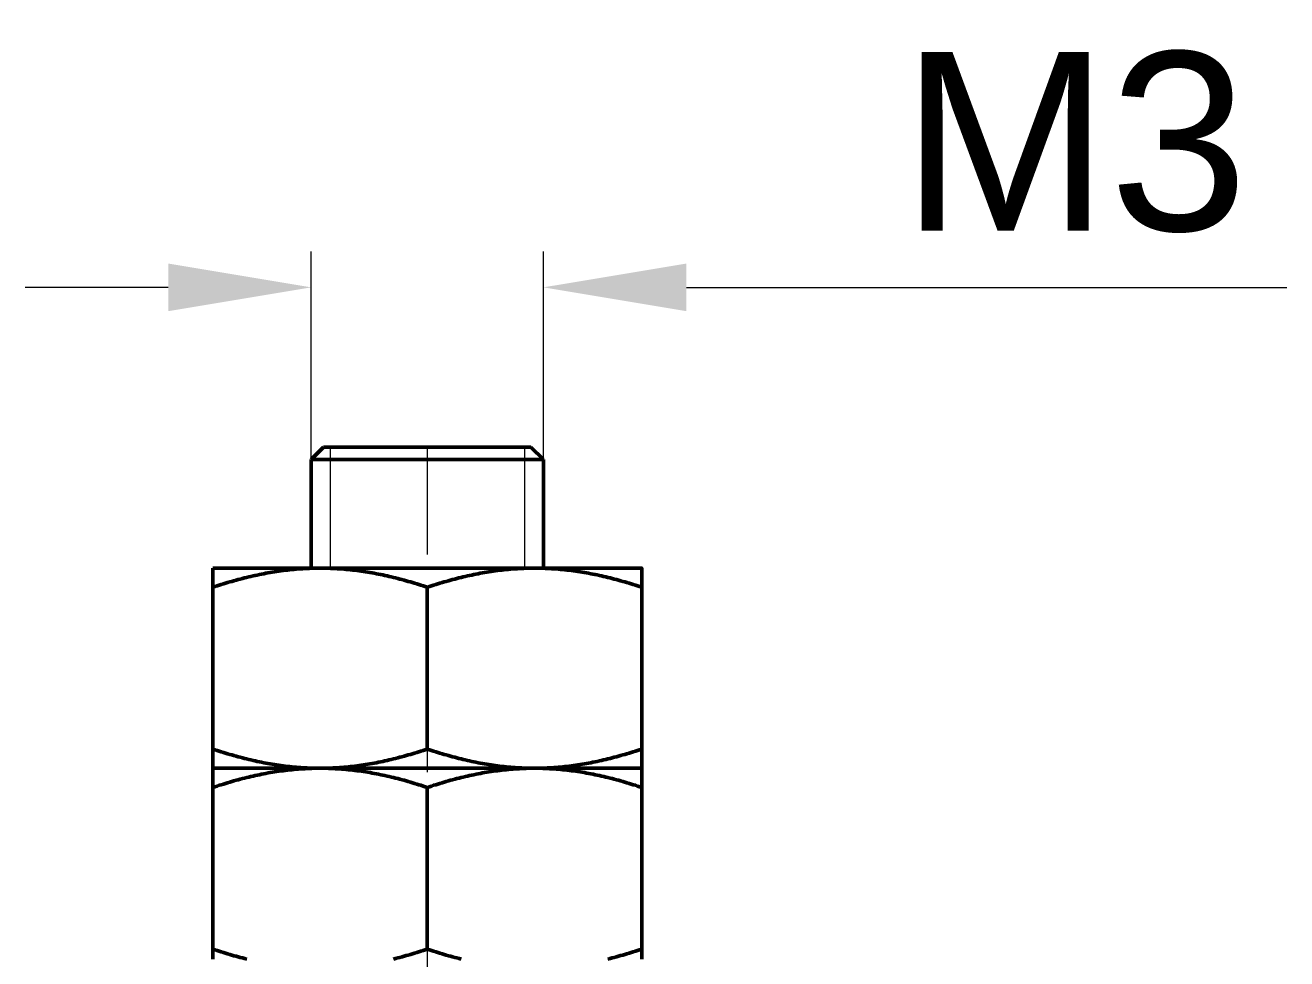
# Model space of a CAD drawing. Header units: inches. Extents: x -122986 to 27550, y -4965 to 6170.
# Drawn here: x 4420.14 to 4455.44, y 478.65 to 504.78 of the extents above; entities that cross this region are included whole.
import ezdxf

# ---------------------------------------------------------------- set-up
doc = ezdxf.new("R2010")
doc.units = ezdxf.units.IN
doc.header["$LTSCALE"] = 2
doc.header["$MEASUREMENT"] = 0
doc.linetypes.add('DASHDOT', pattern=[1, 0.5, -0.25, 0, -0.25])
for name, color, linetype, lineweight in [('1 Kich Thước', 7, 'Continuous', 15), ('1 mãnh', 7, 'Continuous', 5), ('1 Đường Tâm', 50, 'DASHDOT', 9), ('1 Đậm', 7, 'Continuous', 50)]:
    doc.layers.add(name, color=color, linetype=linetype, lineweight=lineweight)
doc.styles.add('tinh', font='arial.ttf')
doc.dimstyles.new('Tịnh', dxfattribs={"dimtxt": 0.3, "dimasz": 1.5, "dimexe": 1, "dimexo": 0.0625, "dimgap": 0.4, "dimtad": 1, "dimtoh": 1, "dimzin": 0, "dimdsep": 46, "dimtxsty": 'tinh', "dimcen": 0.09, "dimclrd": 256, "dimclre": 256, "dimclrt": 4, "dimadec": 0, "dimazin": 0, "dimtfac": 1, "dimtofl": 0, "dimtmove": 0, "dimatfit": 3, "dimfxl": 1, "dimtfillclr": 4, "dimtolj": 1, "dimtzin": 0, "dimlwd": -1, "dimlwe": -1, "dimarcsym": 0})

# ---------------------------------------------------------------- blocks, each defined once
blk = doc.blocks.new('*D291')
at = {"layer": '1 Kich Thước', "ltscale": 15, "transparency": 16777216}
for p, q in [((4428.138, 492.685), (4428.138, 498.444)), ((4434.638, 492.685), (4434.638, 498.444)), ((4424.138, 497.444), (4420.138, 497.444)), ((4438.638, 497.444), (4455.437, 497.444))]:
    blk.add_line(p, q, dxfattribs=at)
for points in [[(4424.138, 498.11), (4424.138, 496.777), (4428.138, 497.444)], [(4438.638, 498.11), (4438.638, 496.777), (4434.638, 497.444)]]:
    blk.add_solid(points, dxfattribs=at)
at = {"layer": 'Defpoints', "color": 0, "ltscale": 15, "transparency": 16777216}
for p in [(4434.638, 497.444), (4428.138, 492.622), (4434.638, 492.622)]:
    blk.add_point(p, dxfattribs=at)
at = {"layer": '1 Kich Thước', "color": 4, "ltscale": 15, "transparency": 16777216, "insert": (4449.503, 501.498), "char_height": 5, "attachment_point": 5, "style": 'tinh'}
blk.add_mtext('\\A1;M3', dxfattribs=at)

msp = doc.modelspace()

# ---------------------------------------------------------------- linework, layer by layer
at = {"layer": '1 mãnh', "lineweight": 13}
for p, q in [((4428.667, 492.972), (4428.667, 489.602)), ((4434.108, 492.972), (4434.108, 489.602))]:
    msp.add_line(p, q, dxfattribs=at)
at = {"layer": '1 Đường Tâm', "lineweight": 9, "ltscale": 3}
msp.add_line((4431.388, 492.972), (4431.388, 436.452), dxfattribs=at)
at = {"layer": '1 Đậm', "lineweight": 50}
for p, q in [((4428.488, 492.972), (4428.138, 492.622)), ((4428.488, 492.972), (4434.288, 492.972)), ((4434.638, 492.622), (4434.288, 492.972)), ((4434.638, 492.622), (4428.138, 492.622)), ((4428.138, 492.622), (4428.138, 489.586)), ((4434.638, 489.586), (4434.638, 492.622)), ((4425.388, 489.05), (4425.388, 484.522)), ((4437.388, 489.05), (4437.388, 484.522)), ((4425.388, 483.45), (4425.388, 478.922)), ((4425.388, 483.45), (4425.388, 478.922)), ((4437.388, 483.45), (4437.388, 478.922)), ((4437.388, 483.45), (4437.388, 478.922))]:
    msp.add_line(p, q, dxfattribs=at)
for points in [[(4431.388, 484.522), (4431.388, 489.05), (4431.329, 489.07), (4431.27, 489.089), (4431.211, 489.108), (4431.152, 489.126), (4431.093, 489.145), (4431.034, 489.163), (4430.974, 489.181), (4430.915, 489.198), (4430.856, 489.215), (4430.797, 489.232), (4430.738, 489.248), (4430.678, 489.264), (4430.619, 489.28), (4430.559, 489.296), (4430.5, 489.311), (4430.44, 489.326), (4430.381, 489.34), (4430.321, 489.354), (4430.262, 489.368), (4430.202, 489.381), (4430.142, 489.394), (4430.083, 489.406), (4430.023, 489.419), (4429.963, 489.43), (4429.903, 489.442), (4429.843, 489.453), (4429.783, 489.463), (4429.723, 489.474), (4429.663, 489.483), (4429.603, 489.493), (4429.542, 489.502), (4429.482, 489.51), (4429.422, 489.518), (4429.361, 489.526), (4429.301, 489.533), (4429.24, 489.54), (4429.18, 489.546), (4429.119, 489.552), (4429.059, 489.557), (4428.998, 489.562), (4428.937, 489.567), (4428.876, 489.571), (4428.815, 489.574), (4428.754, 489.577), (4428.693, 489.58), (4428.632, 489.582), (4428.571, 489.584), (4428.51, 489.585), (4428.449, 489.586), (4428.388, 489.586), (4428.326, 489.586), (4428.265, 489.585), (4428.204, 489.584), (4428.143, 489.582), (4428.081, 489.58), (4428.02, 489.577), (4427.959, 489.574), (4427.898, 489.571), (4427.837, 489.567), (4427.776, 489.562), (4427.715, 489.557), (4427.655, 489.552), (4427.594, 489.546), (4427.533, 489.54), (4427.473, 489.533), (4427.412, 489.526), (4427.352, 489.518), (4427.291, 489.51), (4427.231, 489.501), (4427.171, 489.492), (4427.11, 489.483), (4427.05, 489.473), (4426.99, 489.463), (4426.93, 489.452), (4426.87, 489.441), (4426.81, 489.43), (4426.75, 489.418), (4426.691, 489.406), (4426.631, 489.393), (4426.571, 489.381), (4426.512, 489.367), (4426.452, 489.354), (4426.392, 489.34), (4426.333, 489.325), (4426.274, 489.31), (4426.214, 489.295), (4426.155, 489.28), (4426.096, 489.264), (4426.036, 489.248), (4425.977, 489.232), (4425.918, 489.215), (4425.859, 489.198), (4425.8, 489.18), (4425.741, 489.163), (4425.682, 489.145), (4425.623, 489.126), (4425.564, 489.108), (4425.505, 489.089), (4425.446, 489.07), (4425.388, 489.05), (4425.388, 489.07), (4425.388, 489.089), (4425.388, 489.107), (4425.388, 489.126), (4425.388, 489.144), (4425.388, 489.162), (4425.388, 489.18), (4425.388, 489.197), (4425.388, 489.215), (4425.388, 489.231), (4425.388, 489.248), (4425.388, 489.264), (4425.388, 489.28), (4425.388, 489.296), (4425.388, 489.311), (4425.388, 489.326), (4425.388, 489.34), (4425.388, 489.354), (4425.388, 489.368), (4425.388, 489.381), (4425.388, 489.394), (4425.388, 489.407), (4425.388, 489.419), (4425.388, 489.431), (4425.388, 489.442), (4425.388, 489.453), (4425.388, 489.464), (4425.388, 489.474), (4425.388, 489.484), (4425.388, 489.493), (4425.388, 489.502), (4425.388, 489.51), (4425.388, 489.518), (4425.388, 489.526), (4425.388, 489.533), (4425.388, 489.54), (4425.388, 489.546), (4425.388, 489.552), (4425.388, 489.557), (4425.388, 489.562), (4425.388, 489.567), (4425.388, 489.571), (4425.388, 489.574), (4425.388, 489.577), (4425.388, 489.58), (4425.388, 489.582), (4425.388, 489.584), (4425.388, 489.585), (4425.388, 489.586), (4425.388, 489.586)], [(4425.388, 489.586), (4428.388, 489.586), (4434.388, 489.586), (4437.388, 489.586)], [(4437.388, 489.586), (4437.388, 489.586), (4437.388, 489.585), (4437.388, 489.584), (4437.388, 489.582), (4437.388, 489.58), (4437.388, 489.578), (4437.388, 489.575), (4437.388, 489.571), (4437.388, 489.567), (4437.388, 489.563), (4437.388, 489.558), (4437.388, 489.552), (4437.388, 489.546), (4437.388, 489.54), (4437.388, 489.533), (4437.388, 489.526), (4437.388, 489.519), (4437.388, 489.511), (4437.388, 489.502), (4437.388, 489.493), (4437.388, 489.484), (4437.388, 489.474), (4437.388, 489.464), (4437.388, 489.453), (4437.388, 489.443), (4437.388, 489.431), (4437.388, 489.419), (4437.388, 489.407), (4437.388, 489.395), (4437.388, 489.382), (4437.388, 489.368), (4437.388, 489.354), (4437.388, 489.34), (4437.388, 489.326), (4437.388, 489.311), (4437.388, 489.296), (4437.388, 489.28), (4437.388, 489.264), (4437.388, 489.248), (4437.388, 489.232), (4437.388, 489.215), (4437.388, 489.198), (4437.388, 489.18), (4437.388, 489.162), (4437.388, 489.144), (4437.388, 489.126), (4437.388, 489.108), (4437.388, 489.089), (4437.388, 489.07), (4437.388, 489.05), (4437.329, 489.07), (4437.27, 489.089), (4437.211, 489.108), (4437.152, 489.126), (4437.093, 489.145), (4437.034, 489.163), (4436.974, 489.181), (4436.915, 489.198), (4436.856, 489.215), (4436.797, 489.232), (4436.738, 489.248), (4436.678, 489.264), (4436.619, 489.28), (4436.559, 489.296), (4436.5, 489.311), (4436.44, 489.326), (4436.381, 489.34), (4436.321, 489.354), (4436.262, 489.368), (4436.202, 489.381), (4436.142, 489.394), (4436.083, 489.406), (4436.023, 489.419), (4435.963, 489.43), (4435.903, 489.442), (4435.843, 489.453), (4435.783, 489.463), (4435.723, 489.474), (4435.663, 489.483), (4435.603, 489.493), (4435.542, 489.502), (4435.482, 489.51), (4435.422, 489.518), (4435.361, 489.526), (4435.301, 489.533), (4435.24, 489.54), (4435.18, 489.546), (4435.119, 489.552), (4435.059, 489.557), (4434.998, 489.562), (4434.937, 489.567), (4434.876, 489.571), (4434.815, 489.574), (4434.754, 489.577), (4434.693, 489.58), (4434.632, 489.582), (4434.571, 489.584), (4434.51, 489.585), (4434.449, 489.586), (4434.388, 489.586), (4434.326, 489.586), (4434.265, 489.585), (4434.204, 489.584), (4434.143, 489.582), (4434.081, 489.58), (4434.02, 489.577), (4433.959, 489.574), (4433.898, 489.571), (4433.837, 489.567), (4433.776, 489.562), (4433.715, 489.557), (4433.655, 489.552), (4433.594, 489.546), (4433.533, 489.54), (4433.473, 489.533), (4433.412, 489.526), (4433.352, 489.518), (4433.291, 489.51), (4433.231, 489.501), (4433.171, 489.492), (4433.11, 489.483), (4433.05, 489.473), (4432.99, 489.463), (4432.93, 489.452), (4432.87, 489.441), (4432.81, 489.43), (4432.75, 489.418), (4432.691, 489.406), (4432.631, 489.393), (4432.571, 489.381), (4432.512, 489.367), (4432.452, 489.354), (4432.392, 489.34), (4432.333, 489.325), (4432.274, 489.31), (4432.214, 489.295), (4432.155, 489.28), (4432.096, 489.264), (4432.036, 489.248), (4431.977, 489.232), (4431.918, 489.215), (4431.859, 489.198), (4431.8, 489.18), (4431.741, 489.163), (4431.682, 489.145), (4431.623, 489.126), (4431.564, 489.108), (4431.505, 489.089), (4431.446, 489.07), (4431.388, 489.05)], [(4425.388, 483.986), (4428.388, 483.986), (4434.388, 483.986), (4434.326, 483.986), (4434.265, 483.987), (4434.204, 483.988), (4434.143, 483.99), (4434.081, 483.992), (4434.02, 483.995), (4433.959, 483.998), (4433.898, 484.001), (4433.837, 484.005), (4433.776, 484.01), (4433.715, 484.015), (4433.655, 484.02), (4433.594, 484.026), (4433.533, 484.033), (4433.473, 484.039), (4433.412, 484.047), (4433.352, 484.054), (4433.291, 484.062), (4433.231, 484.071), (4433.171, 484.08), (4433.11, 484.089), (4433.05, 484.099), (4432.99, 484.109), (4432.93, 484.12), (4432.87, 484.131), (4432.81, 484.142), (4432.75, 484.154), (4432.691, 484.166), (4432.631, 484.179), (4432.571, 484.192), (4432.512, 484.205), (4432.452, 484.219), (4432.392, 484.233), (4432.333, 484.247), (4432.274, 484.262), (4432.214, 484.277), (4432.155, 484.292), (4432.096, 484.308), (4432.036, 484.324), (4431.977, 484.341), (4431.918, 484.357), (4431.859, 484.374), (4431.8, 484.392), (4431.741, 484.41), (4431.682, 484.428), (4431.623, 484.446), (4431.564, 484.464), (4431.505, 484.483), (4431.446, 484.503), (4431.388, 484.522), (4431.329, 484.502), (4431.27, 484.483), (4431.211, 484.464), (4431.152, 484.446), (4431.093, 484.427), (4431.034, 484.409), (4430.974, 484.392), (4430.915, 484.374), (4430.856, 484.357), (4430.797, 484.34), (4430.738, 484.324), (4430.678, 484.308), (4430.619, 484.292), (4430.559, 484.277), (4430.5, 484.261), (4430.44, 484.247), (4430.381, 484.232), (4430.321, 484.218), (4430.262, 484.205), (4430.202, 484.191), (4430.142, 484.178), (4430.083, 484.166), (4430.023, 484.154), (4429.963, 484.142), (4429.903, 484.13), (4429.843, 484.119), (4429.783, 484.109), (4429.723, 484.099), (4429.663, 484.089), (4429.603, 484.08), (4429.542, 484.071), (4429.482, 484.062), (4429.422, 484.054), (4429.361, 484.046), (4429.301, 484.039), (4429.24, 484.032), (4429.18, 484.026), (4429.119, 484.02), (4429.059, 484.015), (4428.998, 484.01), (4428.937, 484.005), (4428.876, 484.001), (4428.815, 483.998), (4428.754, 483.995), (4428.693, 483.992), (4428.632, 483.99), (4428.571, 483.988), (4428.51, 483.987), (4428.449, 483.986), (4428.388, 483.986), (4428.326, 483.986), (4428.265, 483.987), (4428.204, 483.988), (4428.143, 483.99), (4428.081, 483.992), (4428.02, 483.995), (4427.959, 483.998), (4427.898, 484.001), (4427.837, 484.005), (4427.776, 484.01), (4427.715, 484.015), (4427.655, 484.02), (4427.594, 484.026), (4427.533, 484.033), (4427.473, 484.039), (4427.412, 484.047), (4427.352, 484.054), (4427.291, 484.062), (4427.231, 484.071), (4427.171, 484.08), (4427.11, 484.089), (4427.05, 484.099), (4426.99, 484.109), (4426.93, 484.12), (4426.87, 484.131), (4426.81, 484.142), (4426.75, 484.154), (4426.691, 484.166), (4426.631, 484.179), (4426.571, 484.192), (4426.512, 484.205), (4426.452, 484.219), (4426.392, 484.233), (4426.333, 484.247), (4426.274, 484.262), (4426.214, 484.277), (4426.155, 484.292), (4426.096, 484.308), (4426.036, 484.324), (4425.977, 484.341), (4425.918, 484.357), (4425.859, 484.374), (4425.8, 484.392), (4425.741, 484.41), (4425.682, 484.428), (4425.623, 484.446), (4425.564, 484.464), (4425.505, 484.483), (4425.446, 484.503), (4425.388, 484.522), (4425.388, 484.503), (4425.388, 484.484), (4425.388, 484.465), (4425.388, 484.446), (4425.388, 484.428), (4425.388, 484.41), (4425.388, 484.392), (4425.388, 484.375), (4425.388, 484.358), (4425.388, 484.341), (4425.388, 484.324), (4425.388, 484.308), (4425.388, 484.292), (4425.388, 484.277), (4425.388, 484.261), (4425.388, 484.247), (4425.388, 484.232), (4425.388, 484.218), (4425.388, 484.204), (4425.388, 484.191), (4425.388, 484.178), (4425.388, 484.165), (4425.388, 484.153), (4425.388, 484.141), (4425.388, 484.13), (4425.388, 484.119), (4425.388, 484.109), (4425.388, 484.098), (4425.388, 484.089), (4425.388, 484.079), (4425.388, 484.07), (4425.388, 484.062), (4425.388, 484.054), (4425.388, 484.046), (4425.388, 484.039), (4425.388, 484.032), (4425.388, 484.026), (4425.388, 484.02), (4425.388, 484.015), (4425.388, 484.01), (4425.388, 484.005), (4425.388, 484.001), (4425.388, 483.998), (4425.388, 483.995), (4425.388, 483.992), (4425.388, 483.99), (4425.388, 483.988), (4425.388, 483.987), (4425.388, 483.986), (4425.388, 483.986)], [(4437.388, 483.986), (4437.388, 483.986), (4437.388, 483.987), (4437.388, 483.988), (4437.388, 483.99), (4437.388, 483.992), (4437.388, 483.995), (4437.388, 483.998), (4437.388, 484.001), (4437.388, 484.005), (4437.388, 484.01), (4437.388, 484.015), (4437.388, 484.02), (4437.388, 484.026), (4437.388, 484.032), (4437.388, 484.039), (4437.388, 484.046), (4437.388, 484.053), (4437.388, 484.062), (4437.388, 484.07), (4437.388, 484.079), (4437.388, 484.088), (4437.388, 484.098), (4437.388, 484.108), (4437.388, 484.119), (4437.388, 484.13), (4437.388, 484.141), (4437.388, 484.153), (4437.388, 484.165), (4437.388, 484.178), (4437.388, 484.191), (4437.388, 484.204), (4437.388, 484.218), (4437.388, 484.232), (4437.388, 484.246), (4437.388, 484.261), (4437.388, 484.276), (4437.388, 484.292), (4437.388, 484.308), (4437.388, 484.324), (4437.388, 484.341), (4437.388, 484.357), (4437.388, 484.374), (4437.388, 484.392), (4437.388, 484.41), (4437.388, 484.428), (4437.388, 484.446), (4437.388, 484.465), (4437.388, 484.483), (4437.388, 484.503), (4437.388, 484.522), (4437.329, 484.502), (4437.27, 484.483), (4437.211, 484.464), (4437.152, 484.446), (4437.093, 484.427), (4437.034, 484.409), (4436.974, 484.392), (4436.915, 484.374), (4436.856, 484.357), (4436.797, 484.34), (4436.738, 484.324), (4436.678, 484.308), (4436.619, 484.292), (4436.559, 484.277), (4436.5, 484.261), (4436.44, 484.247), (4436.381, 484.232), (4436.321, 484.218), (4436.262, 484.205), (4436.202, 484.191), (4436.142, 484.178), (4436.083, 484.166), (4436.023, 484.154), (4435.963, 484.142), (4435.903, 484.13), (4435.843, 484.119), (4435.783, 484.109), (4435.723, 484.099), (4435.663, 484.089), (4435.603, 484.08), (4435.542, 484.071), (4435.482, 484.062), (4435.422, 484.054), (4435.361, 484.046), (4435.301, 484.039), (4435.24, 484.032), (4435.18, 484.026), (4435.119, 484.02), (4435.059, 484.015), (4434.998, 484.01), (4434.937, 484.005), (4434.876, 484.001), (4434.815, 483.998), (4434.754, 483.995), (4434.693, 483.992), (4434.632, 483.99), (4434.571, 483.988), (4434.51, 483.987), (4434.449, 483.986), (4434.388, 483.986), (4437.388, 483.986)], [(4425.388, 483.986), (4425.388, 483.986), (4425.388, 483.985), (4425.388, 483.984), (4425.388, 483.982), (4425.388, 483.98), (4425.388, 483.978), (4425.388, 483.975), (4425.388, 483.971), (4425.388, 483.967), (4425.388, 483.963), (4425.388, 483.958), (4425.388, 483.952), (4425.388, 483.946), (4425.388, 483.94), (4425.388, 483.933), (4425.388, 483.926), (4425.388, 483.919), (4425.388, 483.911), (4425.388, 483.902), (4425.388, 483.893), (4425.388, 483.884), (4425.388, 483.874), (4425.388, 483.864), (4425.388, 483.853), (4425.388, 483.843), (4425.388, 483.831), (4425.388, 483.819), (4425.388, 483.807), (4425.388, 483.795), (4425.388, 483.782), (4425.388, 483.768), (4425.388, 483.754), (4425.388, 483.74), (4425.388, 483.726), (4425.388, 483.711), (4425.388, 483.696), (4425.388, 483.68), (4425.388, 483.664), (4425.388, 483.648), (4425.388, 483.632), (4425.388, 483.615), (4425.388, 483.598), (4425.388, 483.58), (4425.388, 483.562), (4425.388, 483.544), (4425.388, 483.526), (4425.388, 483.508), (4425.388, 483.489), (4425.388, 483.47), (4425.388, 483.45), (4425.446, 483.47), (4425.505, 483.489), (4425.564, 483.508), (4425.623, 483.526), (4425.682, 483.545), (4425.742, 483.563), (4425.801, 483.581), (4425.86, 483.598), (4425.919, 483.615), (4425.978, 483.632), (4426.038, 483.648), (4426.097, 483.664), (4426.156, 483.68), (4426.216, 483.696), (4426.275, 483.711), (4426.335, 483.726), (4426.394, 483.74), (4426.454, 483.754), (4426.513, 483.768), (4426.573, 483.781), (4426.633, 483.794), (4426.693, 483.806), (4426.752, 483.819), (4426.812, 483.83), (4426.872, 483.842), (4426.932, 483.853), (4426.992, 483.863), (4427.052, 483.874), (4427.112, 483.883), (4427.172, 483.893), (4427.233, 483.902), (4427.293, 483.91), (4427.353, 483.918), (4427.414, 483.926), (4427.474, 483.933), (4427.535, 483.94), (4427.595, 483.946), (4427.656, 483.952), (4427.716, 483.957), (4427.777, 483.962), (4427.838, 483.967), (4427.899, 483.971), (4427.96, 483.974), (4428.021, 483.977), (4428.082, 483.98), (4428.143, 483.982), (4428.204, 483.984), (4428.265, 483.985), (4428.326, 483.986), (4428.388, 483.986), (4428.449, 483.986), (4428.51, 483.985), (4428.571, 483.984), (4428.632, 483.982), (4428.694, 483.98), (4428.755, 483.977), (4428.816, 483.974), (4428.877, 483.971), (4428.938, 483.967), (4428.999, 483.962), (4429.06, 483.957), (4429.12, 483.952), (4429.181, 483.946), (4429.242, 483.94), (4429.302, 483.933), (4429.363, 483.926), (4429.423, 483.918), (4429.484, 483.91), (4429.544, 483.901), (4429.604, 483.892), (4429.665, 483.883), (4429.725, 483.873), (4429.785, 483.863), (4429.845, 483.852), (4429.905, 483.841), (4429.965, 483.83), (4430.025, 483.818), (4430.084, 483.806), (4430.144, 483.793), (4430.204, 483.781), (4430.264, 483.767), (4430.323, 483.754), (4430.383, 483.74), (4430.442, 483.725), (4430.502, 483.71), (4430.561, 483.695), (4430.62, 483.68), (4430.68, 483.664), (4430.739, 483.648), (4430.798, 483.632), (4430.857, 483.615), (4430.916, 483.598), (4430.975, 483.58), (4431.034, 483.563), (4431.093, 483.545), (4431.152, 483.526), (4431.211, 483.508), (4431.27, 483.489), (4431.329, 483.47), (4431.388, 483.45)], [(4437.388, 483.986), (4434.388, 483.986), (4428.388, 483.986), (4425.388, 483.986)], [(4425.388, 483.986), (4425.388, 483.986), (4425.388, 483.985), (4425.388, 483.984), (4425.388, 483.982), (4425.388, 483.98), (4425.388, 483.978), (4425.388, 483.975), (4425.388, 483.971), (4425.388, 483.967), (4425.388, 483.963), (4425.388, 483.958), (4425.388, 483.952), (4425.388, 483.946), (4425.388, 483.94), (4425.388, 483.933), (4425.388, 483.926), (4425.388, 483.919), (4425.388, 483.911), (4425.388, 483.902), (4425.388, 483.893), (4425.388, 483.884), (4425.388, 483.874), (4425.388, 483.864), (4425.388, 483.853), (4425.388, 483.843), (4425.388, 483.831), (4425.388, 483.819), (4425.388, 483.807), (4425.388, 483.795), (4425.388, 483.782), (4425.388, 483.768), (4425.388, 483.754), (4425.388, 483.74), (4425.388, 483.726), (4425.388, 483.711), (4425.388, 483.696), (4425.388, 483.68), (4425.388, 483.664), (4425.388, 483.648), (4425.388, 483.632), (4425.388, 483.615), (4425.388, 483.598), (4425.388, 483.58), (4425.388, 483.562), (4425.388, 483.544), (4425.388, 483.526), (4425.388, 483.508), (4425.388, 483.489), (4425.388, 483.47), (4425.388, 483.45), (4425.446, 483.47), (4425.505, 483.489), (4425.564, 483.508), (4425.623, 483.526), (4425.682, 483.545), (4425.742, 483.563), (4425.801, 483.581), (4425.86, 483.598), (4425.919, 483.615), (4425.978, 483.632), (4426.038, 483.648), (4426.097, 483.664), (4426.156, 483.68), (4426.216, 483.696), (4426.275, 483.711), (4426.335, 483.726), (4426.394, 483.74), (4426.454, 483.754), (4426.513, 483.768), (4426.573, 483.781), (4426.633, 483.794), (4426.693, 483.806), (4426.752, 483.819), (4426.812, 483.83), (4426.872, 483.842), (4426.932, 483.853), (4426.992, 483.863), (4427.052, 483.874), (4427.112, 483.883), (4427.172, 483.893), (4427.233, 483.902), (4427.293, 483.91), (4427.353, 483.918), (4427.414, 483.926), (4427.474, 483.933), (4427.535, 483.94), (4427.595, 483.946), (4427.656, 483.952), (4427.716, 483.957), (4427.777, 483.962), (4427.838, 483.967), (4427.899, 483.971), (4427.96, 483.974), (4428.021, 483.977), (4428.082, 483.98), (4428.143, 483.982), (4428.204, 483.984), (4428.265, 483.985), (4428.326, 483.986), (4428.388, 483.986), (4428.449, 483.986), (4428.51, 483.985), (4428.571, 483.984), (4428.632, 483.982), (4428.694, 483.98), (4428.755, 483.977), (4428.816, 483.974), (4428.877, 483.971), (4428.938, 483.967), (4428.999, 483.962), (4429.06, 483.957), (4429.12, 483.952), (4429.181, 483.946), (4429.242, 483.94), (4429.302, 483.933), (4429.363, 483.926), (4429.423, 483.918), (4429.484, 483.91), (4429.544, 483.901), (4429.604, 483.892), (4429.665, 483.883), (4429.725, 483.873), (4429.785, 483.863), (4429.845, 483.852), (4429.905, 483.841), (4429.965, 483.83), (4430.025, 483.818), (4430.084, 483.806), (4430.144, 483.793), (4430.204, 483.781), (4430.264, 483.767), (4430.323, 483.754), (4430.383, 483.74), (4430.442, 483.725), (4430.502, 483.71), (4430.561, 483.695), (4430.62, 483.68), (4430.68, 483.664), (4430.739, 483.648), (4430.798, 483.632), (4430.857, 483.615), (4430.916, 483.598), (4430.975, 483.58), (4431.034, 483.563), (4431.093, 483.545), (4431.152, 483.526), (4431.211, 483.508), (4431.27, 483.489), (4431.329, 483.47), (4431.388, 483.45)], [(4437.388, 483.986), (4434.388, 483.986), (4428.388, 483.986), (4425.388, 483.986)], [(4431.388, 478.922), (4431.388, 483.45), (4431.446, 483.47), (4431.505, 483.489), (4431.564, 483.508), (4431.623, 483.526), (4431.682, 483.545), (4431.742, 483.563), (4431.801, 483.581), (4431.86, 483.598), (4431.919, 483.615), (4431.978, 483.632), (4432.038, 483.648), (4432.097, 483.664), (4432.156, 483.68), (4432.216, 483.696), (4432.275, 483.711), (4432.335, 483.726), (4432.394, 483.74), (4432.454, 483.754), (4432.513, 483.768), (4432.573, 483.781), (4432.633, 483.794), (4432.693, 483.806), (4432.752, 483.819), (4432.812, 483.83), (4432.872, 483.842), (4432.932, 483.853), (4432.992, 483.863), (4433.052, 483.874), (4433.112, 483.883), (4433.172, 483.893), (4433.233, 483.902), (4433.293, 483.91), (4433.353, 483.918), (4433.414, 483.926), (4433.474, 483.933), (4433.535, 483.94), (4433.595, 483.946), (4433.656, 483.952), (4433.716, 483.957), (4433.777, 483.962), (4433.838, 483.967), (4433.899, 483.971), (4433.96, 483.974), (4434.021, 483.977), (4434.082, 483.98), (4434.143, 483.982), (4434.204, 483.984), (4434.265, 483.985), (4434.326, 483.986), (4434.388, 483.986), (4434.449, 483.986), (4434.51, 483.985), (4434.571, 483.984), (4434.632, 483.982), (4434.694, 483.98), (4434.755, 483.977), (4434.816, 483.974), (4434.877, 483.971), (4434.938, 483.967), (4434.999, 483.962), (4435.06, 483.957), (4435.12, 483.952), (4435.181, 483.946), (4435.242, 483.94), (4435.302, 483.933), (4435.363, 483.926), (4435.423, 483.918), (4435.484, 483.91), (4435.544, 483.901), (4435.604, 483.892), (4435.665, 483.883), (4435.725, 483.873), (4435.785, 483.863), (4435.845, 483.852), (4435.905, 483.841), (4435.965, 483.83), (4436.025, 483.818), (4436.084, 483.806), (4436.144, 483.793), (4436.204, 483.781), (4436.264, 483.767), (4436.323, 483.754), (4436.383, 483.74), (4436.442, 483.725), (4436.502, 483.71), (4436.561, 483.695), (4436.62, 483.68), (4436.68, 483.664), (4436.739, 483.648), (4436.798, 483.632), (4436.857, 483.615), (4436.916, 483.598), (4436.975, 483.58), (4437.034, 483.563), (4437.093, 483.545), (4437.152, 483.526), (4437.211, 483.508), (4437.27, 483.489), (4437.329, 483.47), (4437.388, 483.45), (4437.388, 483.47), (4437.388, 483.489), (4437.388, 483.507), (4437.388, 483.526), (4437.388, 483.544), (4437.388, 483.562), (4437.388, 483.58), (4437.388, 483.597), (4437.388, 483.615), (4437.388, 483.631), (4437.388, 483.648), (4437.388, 483.664), (4437.388, 483.68), (4437.388, 483.696), (4437.388, 483.711), (4437.388, 483.726), (4437.388, 483.74), (4437.388, 483.754), (4437.388, 483.768), (4437.388, 483.781), (4437.388, 483.794), (4437.388, 483.807), (4437.388, 483.819), (4437.388, 483.831), (4437.388, 483.842), (4437.388, 483.853), (4437.388, 483.864), (4437.388, 483.874), (4437.388, 483.884), (4437.388, 483.893), (4437.388, 483.902), (4437.388, 483.91), (4437.388, 483.918), (4437.388, 483.926), (4437.388, 483.933), (4437.388, 483.94), (4437.388, 483.946), (4437.388, 483.952), (4437.388, 483.957), (4437.388, 483.962), (4437.388, 483.967), (4437.388, 483.971), (4437.388, 483.974), (4437.388, 483.977), (4437.388, 483.98), (4437.388, 483.982), (4437.388, 483.984), (4437.388, 483.985), (4437.388, 483.986), (4437.388, 483.986)], [(4431.388, 478.922), (4431.388, 483.45), (4431.446, 483.47), (4431.505, 483.489), (4431.564, 483.508), (4431.623, 483.526), (4431.682, 483.545), (4431.742, 483.563), (4431.801, 483.581), (4431.86, 483.598), (4431.919, 483.615), (4431.978, 483.632), (4432.038, 483.648), (4432.097, 483.664), (4432.156, 483.68), (4432.216, 483.696), (4432.275, 483.711), (4432.335, 483.726), (4432.394, 483.74), (4432.454, 483.754), (4432.513, 483.768), (4432.573, 483.781), (4432.633, 483.794), (4432.693, 483.806), (4432.752, 483.819), (4432.812, 483.83), (4432.872, 483.842), (4432.932, 483.853), (4432.992, 483.863), (4433.052, 483.874), (4433.112, 483.883), (4433.172, 483.893), (4433.233, 483.902), (4433.293, 483.91), (4433.353, 483.918), (4433.414, 483.926), (4433.474, 483.933), (4433.535, 483.94), (4433.595, 483.946), (4433.656, 483.952), (4433.716, 483.957), (4433.777, 483.962), (4433.838, 483.967), (4433.899, 483.971), (4433.96, 483.974), (4434.021, 483.977), (4434.082, 483.98), (4434.143, 483.982), (4434.204, 483.984), (4434.265, 483.985), (4434.326, 483.986), (4434.388, 483.986), (4434.449, 483.986), (4434.51, 483.985), (4434.571, 483.984), (4434.632, 483.982), (4434.694, 483.98), (4434.755, 483.977), (4434.816, 483.974), (4434.877, 483.971), (4434.938, 483.967), (4434.999, 483.962), (4435.06, 483.957), (4435.12, 483.952), (4435.181, 483.946), (4435.242, 483.94), (4435.302, 483.933), (4435.363, 483.926), (4435.423, 483.918), (4435.484, 483.91), (4435.544, 483.901), (4435.604, 483.892), (4435.665, 483.883), (4435.725, 483.873), (4435.785, 483.863), (4435.845, 483.852), (4435.905, 483.841), (4435.965, 483.83), (4436.025, 483.818), (4436.084, 483.806), (4436.144, 483.793), (4436.204, 483.781), (4436.264, 483.767), (4436.323, 483.754), (4436.383, 483.74), (4436.442, 483.725), (4436.502, 483.71), (4436.561, 483.695), (4436.62, 483.68), (4436.68, 483.664), (4436.739, 483.648), (4436.798, 483.632), (4436.857, 483.615), (4436.916, 483.598), (4436.975, 483.58), (4437.034, 483.563), (4437.093, 483.545), (4437.152, 483.526), (4437.211, 483.508), (4437.27, 483.489), (4437.329, 483.47), (4437.388, 483.45), (4437.388, 483.47), (4437.388, 483.489), (4437.388, 483.507), (4437.388, 483.526), (4437.388, 483.544), (4437.388, 483.562), (4437.388, 483.58), (4437.388, 483.597), (4437.388, 483.615), (4437.388, 483.631), (4437.388, 483.648), (4437.388, 483.664), (4437.388, 483.68), (4437.388, 483.696), (4437.388, 483.711), (4437.388, 483.726), (4437.388, 483.74), (4437.388, 483.754), (4437.388, 483.768), (4437.388, 483.781), (4437.388, 483.794), (4437.388, 483.807), (4437.388, 483.819), (4437.388, 483.831), (4437.388, 483.842), (4437.388, 483.853), (4437.388, 483.864), (4437.388, 483.874), (4437.388, 483.884), (4437.388, 483.893), (4437.388, 483.902), (4437.388, 483.91), (4437.388, 483.918), (4437.388, 483.926), (4437.388, 483.933), (4437.388, 483.94), (4437.388, 483.946), (4437.388, 483.952), (4437.388, 483.957), (4437.388, 483.962), (4437.388, 483.967), (4437.388, 483.971), (4437.388, 483.974), (4437.388, 483.977), (4437.388, 483.98), (4437.388, 483.982), (4437.388, 483.984), (4437.388, 483.985), (4437.388, 483.986), (4437.388, 483.986)], [(4425.388, 478.646), (4425.388, 478.661), (4425.388, 478.676), (4425.388, 478.692), (4425.388, 478.708), (4425.388, 478.724), (4425.388, 478.741), (4425.388, 478.757), (4425.388, 478.774), (4425.388, 478.792), (4425.388, 478.81), (4425.388, 478.828), (4425.388, 478.846), (4425.388, 478.865), (4425.388, 478.883), (4425.388, 478.903), (4425.388, 478.922), (4425.446, 478.902), (4425.505, 478.883), (4425.564, 478.864), (4425.623, 478.846), (4425.682, 478.827), (4425.742, 478.809), (4425.801, 478.792), (4425.86, 478.774), (4425.919, 478.757), (4425.978, 478.74), (4426.038, 478.724), (4426.097, 478.708), (4426.156, 478.692), (4426.216, 478.677), (4426.275, 478.661), (4426.335, 478.647)], [(4425.388, 478.646), (4425.388, 478.661), (4425.388, 478.676), (4425.388, 478.692), (4425.388, 478.708), (4425.388, 478.724), (4425.388, 478.741), (4425.388, 478.757), (4425.388, 478.774), (4425.388, 478.792), (4425.388, 478.81), (4425.388, 478.828), (4425.388, 478.846), (4425.388, 478.865), (4425.388, 478.883), (4425.388, 478.903), (4425.388, 478.922), (4425.446, 478.902), (4425.505, 478.883), (4425.564, 478.864), (4425.623, 478.846), (4425.682, 478.827), (4425.742, 478.809), (4425.801, 478.792), (4425.86, 478.774), (4425.919, 478.757), (4425.978, 478.74), (4426.038, 478.724), (4426.097, 478.708), (4426.156, 478.692), (4426.216, 478.677), (4426.275, 478.661), (4426.335, 478.647)], [(4430.442, 478.647), (4430.502, 478.662), (4430.561, 478.677), (4430.62, 478.692), (4430.68, 478.708), (4430.739, 478.724), (4430.798, 478.741), (4430.857, 478.757), (4430.916, 478.774), (4430.975, 478.792), (4431.034, 478.81), (4431.093, 478.828), (4431.152, 478.846), (4431.211, 478.864), (4431.27, 478.883), (4431.329, 478.903), (4431.388, 478.922), (4431.446, 478.902), (4431.505, 478.883), (4431.564, 478.864), (4431.623, 478.846), (4431.682, 478.827), (4431.742, 478.809), (4431.801, 478.792), (4431.86, 478.774), (4431.919, 478.757), (4431.978, 478.74), (4432.038, 478.724), (4432.097, 478.708), (4432.156, 478.692), (4432.216, 478.677), (4432.275, 478.661), (4432.335, 478.647)], [(4430.442, 478.647), (4430.502, 478.662), (4430.561, 478.677), (4430.62, 478.692), (4430.68, 478.708), (4430.739, 478.724), (4430.798, 478.741), (4430.857, 478.757), (4430.916, 478.774), (4430.975, 478.792), (4431.034, 478.81), (4431.093, 478.828), (4431.152, 478.846), (4431.211, 478.864), (4431.27, 478.883), (4431.329, 478.903), (4431.388, 478.922), (4431.446, 478.902), (4431.505, 478.883), (4431.564, 478.864), (4431.623, 478.846), (4431.682, 478.827), (4431.742, 478.809), (4431.801, 478.792), (4431.86, 478.774), (4431.919, 478.757), (4431.978, 478.74), (4432.038, 478.724), (4432.097, 478.708), (4432.156, 478.692), (4432.216, 478.677), (4432.275, 478.661), (4432.335, 478.647)], [(4436.442, 478.647), (4436.502, 478.662), (4436.561, 478.677), (4436.62, 478.692), (4436.68, 478.708), (4436.739, 478.724), (4436.798, 478.741), (4436.857, 478.757), (4436.916, 478.774), (4436.975, 478.792), (4437.034, 478.81), (4437.093, 478.828), (4437.152, 478.846), (4437.211, 478.864), (4437.27, 478.883), (4437.329, 478.903), (4437.388, 478.922), (4437.388, 478.903), (4437.388, 478.884), (4437.388, 478.865), (4437.388, 478.846), (4437.388, 478.828), (4437.388, 478.81), (4437.388, 478.792), (4437.388, 478.775), (4437.388, 478.758), (4437.388, 478.741), (4437.388, 478.724), (4437.388, 478.708), (4437.388, 478.692), (4437.388, 478.677), (4437.388, 478.661), (4437.388, 478.647)], [(4436.442, 478.647), (4436.502, 478.662), (4436.561, 478.677), (4436.62, 478.692), (4436.68, 478.708), (4436.739, 478.724), (4436.798, 478.741), (4436.857, 478.757), (4436.916, 478.774), (4436.975, 478.792), (4437.034, 478.81), (4437.093, 478.828), (4437.152, 478.846), (4437.211, 478.864), (4437.27, 478.883), (4437.329, 478.903), (4437.388, 478.922), (4437.388, 478.903), (4437.388, 478.884), (4437.388, 478.865), (4437.388, 478.846), (4437.388, 478.828), (4437.388, 478.81), (4437.388, 478.792), (4437.388, 478.775), (4437.388, 478.758), (4437.388, 478.741), (4437.388, 478.724), (4437.388, 478.708), (4437.388, 478.692), (4437.388, 478.677), (4437.388, 478.661), (4437.388, 478.647)]]:
    msp.add_lwpolyline(points, dxfattribs=at)

# ---------------------------------------------------------------- dimensions: what is measured, and where the dimension line sits
at = {"layer": '1 Kich Thước', "ltscale": 15}
dim = msp.add_linear_dim(base=(4434.638, 497.444), p1=(4428.138, 492.622), p2=(4434.638, 492.622), angle=180, text='M3', dimstyle='Tịnh', override={"dimtxt": 5, "dimasz": 4, "dimgap": 1.5, "dimdec": 0, "dimtdec": 0}, dxfattribs=at)
dim.commit()
dim.dimension.update_dxf_attribs({"geometry": '*D291', "text_midpoint": (4449.503, 497.444), "dimtype": 160})

doc.saveas('drawing.dxf')
